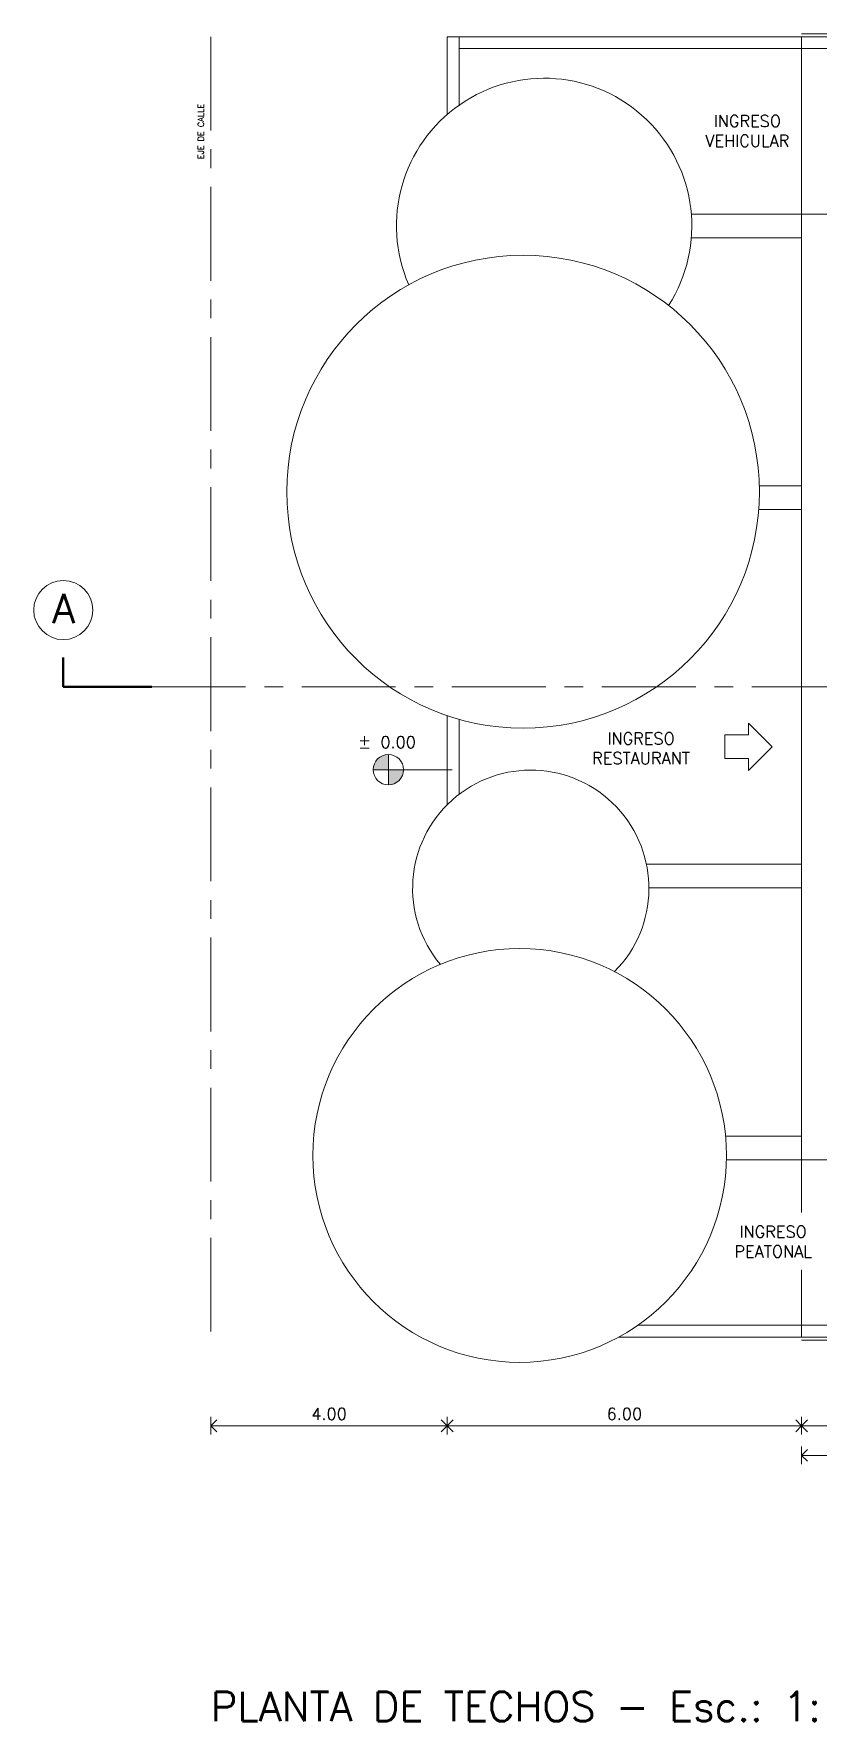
# Model space of a CAD drawing. Extents: x 1009 to 1343, y -172900 to 201.
# Drawn here: x 1214.23 to 1227.51, y 70.28 to 98.83 of the extents above; entities that cross this region are included whole.
import ezdxf

# ---------------------------------------------------------------- set-up
doc = ezdxf.new("R2010")
doc.units = 0
doc.header["$LTSCALE"] = 0.5
doc.linetypes.add('CENTER', pattern=[50.8, 31.75, -6.35, 6.35, -6.35])
doc.layers.get('0').update_dxf_attribs({"linetype": 'CONTINUOUS'})
doc.layers.get('Defpoints').update_dxf_attribs({"linetype": 'CONTINUOUS'})
for name, color, linetype, lineweight in [('Acotaciones', 9, 'CONTINUOUS', 9), ('Detalles 01', 8, 'CONTINUOUS', 9), ('Punta 01', 6, 'CONTINUOUS', 9), ('Punta 015', 64, 'CONTINUOUS', 13), ('Punta 02', 11, 'CONTINUOUS', 20), ('Punta 05', 52, 'CONTINUOUS', 50), ('Tratamiento pisos', 251, 'CONTINUOUS', 9), ('Vidrios', 147, 'CONTINUOUS', 13)]:
    doc.layers.add(name, color=color, linetype=linetype, lineweight=lineweight)
doc.styles.add('Texto 1 mm', font='simplex.shx', dxfattribs={"height": 0.1})
doc.styles.add('Texto 2 mm', font='simplex.shx', dxfattribs={"height": 0.2})
doc.styles.add('Texto 5 mm', font='simplex.shx', dxfattribs={"height": 0.5})
doc.dimstyles.new('Primera línea', dxfattribs={"dimscale": 0, "dimtxt": 0.2, "dimasz": 0.2, "dimexe": 0.15, "dimexo": 0, "dimgap": 0.1, "dimtad": 1, "dimzin": 4, "dimdsep": 46, "dimtxsty": 'Texto 2 mm', "dimblk": 'OPEN90', "dimcen": 2.5, "dimclrd": 256, "dimclre": 256, "dimclrt": 256, "dimadec": 0, "dimazin": 0, "dimtfac": 1, "dimtmove": 2, "dimatfit": 3, "dimldrblk": 'OPEN90', "dimfxl": 1, "dimtolj": 1, "dimtzin": 0, "dimlwd": -1, "dimlwe": -1, "dimarcsym": 0})
doc.dimstyles.new('Segunda línea', dxfattribs={"dimscale": 0, "dimtxt": 0.2, "dimasz": 0.2, "dimexe": 0.15, "dimexo": 0.5, "dimgap": 0.1, "dimtad": 1, "dimzin": 4, "dimdsep": 46, "dimtxsty": 'Texto 2 mm', "dimblk": 'OPEN90', "dimcen": 2.5, "dimclrd": 256, "dimclre": 256, "dimclrt": 256, "dimadec": 0, "dimazin": 0, "dimtfac": 1, "dimtmove": 2, "dimatfit": 3, "dimldrblk": 'OPEN90', "dimfxl": 1, "dimtolj": 1, "dimtzin": 0, "dimlwd": -1, "dimlwe": -1, "dimarcsym": 0})

# ---------------------------------------------------------------- blocks, each defined once
blk = doc.blocks.new('_Open90')
at = {"color": 0, "linetype": 'ByBlock', "lineweight": -2}
for p, q in [((0, 0), (-1, 0)), ((-0.5, 0.5), (0, 0)), ((0, 0), (-0.5, -0.5))]:
    blk.add_line(p, q, dxfattribs=at)
blk = doc.blocks.new('*D266')
at = {"layer": 'Acotaciones', "transparency": 16777216}
for p, q in [((1217.23, 75.433), (1217.23, 75.133)), ((1221.23, 75.433), (1221.23, 75.133)), ((1217.43, 75.283), (1221.03, 75.283))]:
    blk.add_line(p, q, dxfattribs=at)
at = {"layer": 'Defpoints', "color": 0, "transparency": 16777216}
for p in [(1217.23, 75.433), (1221.23, 75.433), (1221.23, 75.283)]:
    blk.add_point(p, dxfattribs=at)
at = {"layer": 'Acotaciones', "transparency": 16777216, "xscale": 0.2, "yscale": 0.2, "zscale": 0.2, "rotation": 180}
blk.add_blockref('_Open90', (1217.23, 75.283), dxfattribs=at)
at = {"layer": 'Acotaciones', "transparency": 16777216, "xscale": 0.2, "yscale": 0.2, "zscale": 0.2}
blk.add_blockref('_Open90', (1221.23, 75.283), dxfattribs=at)
at = {"layer": 'Acotaciones', "transparency": 16777216, "insert": (1219.23, 75.483), "char_height": 0.2, "attachment_point": 5, "style": 'Texto 2 mm'}
blk.add_mtext('\\A1;4.00', dxfattribs=at)
blk = doc.blocks.new('*D267')
at = {"layer": 'Acotaciones', "transparency": 16777216}
for p, q in [((1221.23, 75.433), (1221.23, 75.133)), ((1227.23, 75.433), (1227.23, 75.133)), ((1221.43, 75.283), (1227.03, 75.283))]:
    blk.add_line(p, q, dxfattribs=at)
at = {"layer": 'Defpoints', "color": 0, "transparency": 16777216}
for p in [(1221.23, 75.433), (1227.23, 75.433), (1227.23, 75.283)]:
    blk.add_point(p, dxfattribs=at)
at = {"layer": 'Acotaciones', "transparency": 16777216, "xscale": 0.2, "yscale": 0.2, "zscale": 0.2, "rotation": 180}
blk.add_blockref('_Open90', (1221.23, 75.283), dxfattribs=at)
at = {"layer": 'Acotaciones', "transparency": 16777216, "xscale": 0.2, "yscale": 0.2, "zscale": 0.2}
blk.add_blockref('_Open90', (1227.23, 75.283), dxfattribs=at)
at = {"layer": 'Acotaciones', "transparency": 16777216, "insert": (1224.23, 75.483), "char_height": 0.2, "attachment_point": 5, "style": 'Texto 2 mm'}
blk.add_mtext('\\A1;6.00', dxfattribs=at)
blk = doc.blocks.new('*D268')
at = {"layer": 'Acotaciones', "transparency": 16777216}
for p, q in [((1227.23, 75.433), (1227.23, 75.133)), ((1263.23, 75.433), (1263.23, 75.133)), ((1227.43, 75.283), (1263.03, 75.283))]:
    blk.add_line(p, q, dxfattribs=at)
at = {"layer": 'Defpoints', "color": 0, "transparency": 16777216}
for p in [(1227.23, 75.433), (1263.23, 75.433), (1263.23, 75.283)]:
    blk.add_point(p, dxfattribs=at)
at = {"layer": 'Acotaciones', "transparency": 16777216, "xscale": 0.2, "yscale": 0.2, "zscale": 0.2, "rotation": 180}
blk.add_blockref('_Open90', (1227.23, 75.283), dxfattribs=at)
at = {"layer": 'Acotaciones', "transparency": 16777216, "xscale": 0.2, "yscale": 0.2, "zscale": 0.2}
blk.add_blockref('_Open90', (1263.23, 75.283), dxfattribs=at)
at = {"layer": 'Acotaciones', "transparency": 16777216, "insert": (1245.23, 75.483), "char_height": 0.2, "attachment_point": 5, "style": 'Texto 2 mm'}
blk.add_mtext('\\A1;36.00', dxfattribs=at)
blk = doc.blocks.new('*D274')
at = {"layer": 'Acotaciones', "transparency": 16777216}
for p, q in [((1227.23, 74.933), (1227.23, 74.633)), ((1269.23, 74.933), (1269.23, 74.633)), ((1227.43, 74.783), (1269.03, 74.783))]:
    blk.add_line(p, q, dxfattribs=at)
at = {"layer": 'Defpoints', "color": 0, "transparency": 16777216}
for p in [(1227.23, 75.433), (1269.23, 75.433), (1269.23, 74.783)]:
    blk.add_point(p, dxfattribs=at)
at = {"layer": 'Acotaciones', "transparency": 16777216, "xscale": 0.2, "yscale": 0.2, "zscale": 0.2, "rotation": 180}
blk.add_blockref('_Open90', (1227.23, 74.783), dxfattribs=at)
at = {"layer": 'Acotaciones', "transparency": 16777216, "xscale": 0.2, "yscale": 0.2, "zscale": 0.2}
blk.add_blockref('_Open90', (1269.23, 74.783), dxfattribs=at)
at = {"layer": 'Acotaciones', "transparency": 16777216, "insert": (1248.23, 74.983), "char_height": 0.2, "attachment_point": 5, "style": 'Texto 2 mm'}
blk.add_mtext('\\A1;42.00', dxfattribs=at)

msp = doc.modelspace()

# ---------------------------------------------------------------- hatches: boundary and pattern name
at = {"layer": 'Vidrios', "linetype": 'Continuous'}
h = msp.add_hatch(color=256, dxfattribs=at)
h.paths.add_polyline_path([(1220.234, 86.64, 0.414214), (1219.978, 86.383), (1220.234, 86.383)])
h.paths.add_polyline_path([(1220.491, 86.383), (1220.234, 86.383), (1220.234, 86.127, 0.414214)])

# ---------------------------------------------------------------- linework, layer by layer
at = {"layer": 'Detalles 01', "linetype": 'CENTER', "ltscale": 0.1}
for p, q in [((1217.23, 98.783), (1217.23, 76.783)), ((1227.23, 98.833), (1269.28, 98.833)), ((1216.23, 87.783), (1229.93, 87.783)), ((1269.28, 76.733), (1227.23, 76.733))]:
    msp.add_line(p, q, dxfattribs=at)
at = {"layer": 'Punta 01'}
for p, q in [((1227.23, 98.783), (1269.23, 98.783)), ((1227.23, 98.783), (1227.23, 98.583)), ((1227.23, 98.583), (1269.03, 98.583)), ((1269.03, 76.983), (1227.23, 76.983)), ((1227.23, 76.983), (1227.23, 76.783)), ((1269.23, 76.783), (1227.23, 76.783))]:
    msp.add_line(p, q, dxfattribs=at)
at = {"layer": 'Punta 01', "linetype": 'Continuous'}
for p, q in [((1219.757, 86.873), (1219.907, 86.873)), ((1219.832, 86.798), (1219.832, 86.948)), ((1219.757, 86.746), (1219.907, 86.746))]:
    msp.add_line(p, q, dxfattribs=at)
at = {"layer": 'Punta 015'}
for p, q in [((1227.23, 79.783), (1227.23, 95.783)), ((1229.43, 95.783), (1227.23, 95.783)), ((1229.43, 79.783), (1227.23, 79.783))]:
    msp.add_line(p, q, dxfattribs=at)
at = {"layer": 'Punta 015', "linetype": 'Continuous'}
for p, q in [((1220.234, 86.64), (1220.234, 86.127)), ((1219.978, 86.383), (1221.317, 86.383))]:
    msp.add_line(p, q, dxfattribs=at)
msp.add_circle((1220.234, 86.383), 0.257, dxfattribs=at)
at = {"layer": 'Punta 02'}
for p, q in [((1226.33, 87.17), (1226.33, 86.97)), ((1226.33, 87.17), (1226.73, 86.77)), ((1225.93, 86.97), (1225.93, 86.57)), ((1226.33, 86.97), (1225.93, 86.97)), ((1226.33, 86.57), (1225.93, 86.57)), ((1226.33, 86.37), (1226.73, 86.77)), ((1226.33, 86.57), (1226.33, 86.37))]:
    msp.add_line(p, q, dxfattribs=at)
at = {"layer": 'Punta 02', "ltscale": 0.03}
for centre, radius in [((1222.515, 91.085), 4), ((1222.457, 79.856), 3.5)]:
    msp.add_circle(centre, radius, dxfattribs=at)
at = {"layer": 'Punta 02'}
msp.add_circle((1214.73, 89.083), 0.5, dxfattribs=at)
at = {"layer": 'Punta 02', "ltscale": 0.03}
for centre, radius, start, end in [((1222.871, 95.581), 2.5, 327.4621, 203.4827), ((1222.645, 84.376), 2, 315.1637, 220.0725)]:
    msp.add_arc(centre, radius, start, end, dxfattribs=at)
at = {"layer": 'Punta 05'}
for p, q in [((1214.73, 87.783), (1214.73, 88.283)), ((1216.23, 87.783), (1214.73, 87.783))]:
    msp.add_line(p, q, dxfattribs=at)
at = {"layer": 'Tratamiento pisos'}
for p, q in [((1221.23, 98.783), (1221.23, 97.467)), ((1227.23, 98.783), (1221.23, 98.783)), ((1221.43, 97.624), (1221.43, 98.783)), ((1227.23, 98.583), (1221.43, 98.583)), ((1227.23, 98.583), (1227.23, 95.783)), ((1227.23, 95.783), (1225.363, 95.783)), ((1227.23, 95.383), (1225.363, 95.383)), ((1227.23, 91.183), (1226.514, 91.183)), ((1227.23, 90.783), (1226.504, 90.783)), ((1221.23, 87.297), (1221.23, 85.789)), ((1221.43, 87.235), (1221.43, 85.965)), ((1227.23, 84.783), (1224.603, 84.783)), ((1227.23, 84.383), (1224.645, 84.383)), ((1227.23, 80.183), (1225.942, 80.183)), ((1227.23, 79.783), (1225.956, 79.783)), ((1227.23, 79.783), (1227.23, 78.891)), ((1227.23, 77.924), (1227.23, 76.983)), ((1227.23, 76.983), (1224.456, 76.983)), ((1227.23, 76.783), (1224.133, 76.783))]:
    msp.add_line(p, q, dxfattribs=at)

# ---------------------------------------------------------------- texts
at = {"layer": 'Punta 01', "insert": (1217.011, 96.713), "char_height": 0.1, "width": 1.06641, "attachment_point": 1, "rotation": 90, "style": 'Texto 1 mm'}
msp.add_mtext('EJE DE CALLE', dxfattribs=at)
at = {"layer": 'Punta 02', "char_height": 0.2, "width": 1.4466, "attachment_point": 2, "style": 'Texto 2 mm'}
for s, insert in [('INGRESO\\PVEHICULAR', (1226.311, 97.456)), ('INGRESO\\PRESTAURANT', (1224.512, 87.01)), ('INGRESO\\PPEATONAL', (1226.748, 78.666))]:
    msp.add_mtext(s, dxfattribs=dict(at, insert=insert))
at = {"layer": 'Punta 02', "linetype": 'Continuous', "insert": (1220.4, 86.847), "char_height": 0.2, "attachment_point": 5, "style": 'Texto 2 mm'}
msp.add_mtext('0.00', dxfattribs=at)
at = {"layer": 'Punta 05', "char_height": 0.5, "attachment_point": 1, "style": 'Texto 5 mm'}
for s, insert, width in [('A', (1214.545, 89.36), 0.39986), ('PLANTA DE TECHOS - Esc.: 1:100', (1217.228, 70.784), 16.3421)]:
    msp.add_mtext(s, dxfattribs=dict(at, insert=insert, width=width))

# ---------------------------------------------------------------- dimensions: what is measured, and where the dimension line sits
at = {"layer": 'Acotaciones'}
for base, p1, p2, dimstyle, picture, middle in [((1221.23, 75.283), (1217.23, 75.433), (1221.23, 75.433), 'Primera línea', '*D266', (1219.23, 75.483)), ((1227.23, 75.283), (1221.23, 75.433), (1227.23, 75.433), 'Primera línea', '*D267', (1224.23, 75.483)), ((1263.23, 75.283), (1227.23, 75.433), (1263.23, 75.433), 'Primera línea', '*D268', (1245.23, 75.483)), ((1269.23, 74.783), (1227.23, 75.433), (1269.23, 75.433), 'Segunda línea', '*D274', (1248.23, 74.983))]:
    dim = msp.add_linear_dim(base=base, p1=p1, p2=p2, dimstyle=dimstyle, override={"dimscale": 1}, dxfattribs=at)
    dim.commit()
    dim.dimension.update_dxf_attribs({"geometry": picture, "text_midpoint": middle})

doc.saveas('drawing.dxf')
